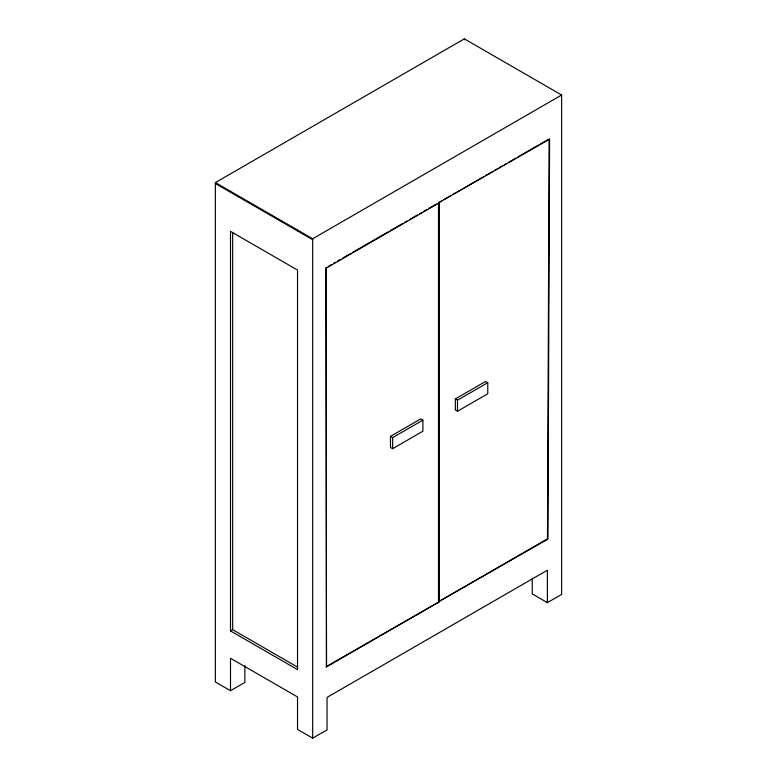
<?xml version="1.0" encoding="UTF-8"?>
<svg xmlns="http://www.w3.org/2000/svg" width="777" height="777" viewBox="0 0 777 777"><rect width="100%" height="100%" fill="white"/><g stroke="black" fill="none" stroke-linecap="round" stroke-linejoin="round"><path stroke-width="1.17" d="M441.773 200.913L438.646 202.719L438.646 601.67L547.484 538.83L549.145 138.928M438.646 601.67L547.921 539.083L549.582 139.18L438.646 202.719M244.881 665.578L244.881 682.41L230.497 690.704L215.365 681.973L215.365 182.585L464.325 38.85L561.635 95.027L561.635 594.415L547.377 602.641L532.245 593.9L532.245 578.282M215.365 182.585L312.675 238.762L561.635 95.027M328.156 266.511L331.303 264.695M333.411 263.481L335.509 262.267M337.616 261.053L340.763 259.236M342.871 258.022L350.223 253.778M352.321 252.564L388.053 231.934M390.151 230.72L402.768 223.436M404.866 222.222L406.973 221.008M410.12 219.192L417.482 214.947M419.58 213.733L421.678 212.519M423.786 211.305L426.932 209.479M429.04 208.265L436.392 204.021M443.861 199.708L451.155 195.503M453.244 194.299L460.538 190.083M462.626 188.879L483.469 176.845M485.557 175.641L492.851 171.426M494.939 170.221L497.027 169.017M499.106 167.813L502.233 166.006M504.322 164.802L506.41 163.597M508.488 162.403L515.792 158.187M517.87 156.983L538.723 144.94M540.802 143.745L548.106 139.53M326.486 267.978L438.927 203.059L438.927 602L326.486 666.928L326.049 267.725L326.486 666.928M390.472 436.373L420.745 418.9L422.902 420.143L422.902 431.225L392.628 448.708L390.472 447.455L390.472 436.373L392.628 437.626L422.902 420.143M455.341 398.922L485.615 381.449L487.771 382.692L487.771 393.774L457.498 411.247L455.341 410.003L455.341 398.922L457.498 400.174L487.771 382.692M230.497 630.905L297.533 669.609L297.533 270.066L230.497 231.361L230.497 630.905L232.663 629.661L297.601 667.152M326.049 666.676L438.927 602M230.497 690.704L230.497 658.265L297.533 696.959L297.533 729.409L312.675 738.15L327.059 729.846L327.059 697.396L547.377 570.192L547.377 602.641M438.927 203.059L438.5 202.807L438.5 601.757M215.365 183.508L312.675 239.685M464.325 38.85L464.325 39.763M457.498 400.174L457.498 411.247M439.083 202.972L439.083 601.913M392.628 437.626L392.628 448.708M312.675 238.762L312.675 738.15M297.533 230.031L297.533 230.944M232.663 232.537L232.663 629.661M230.497 191.327L230.497 192.24"/></g></svg>
